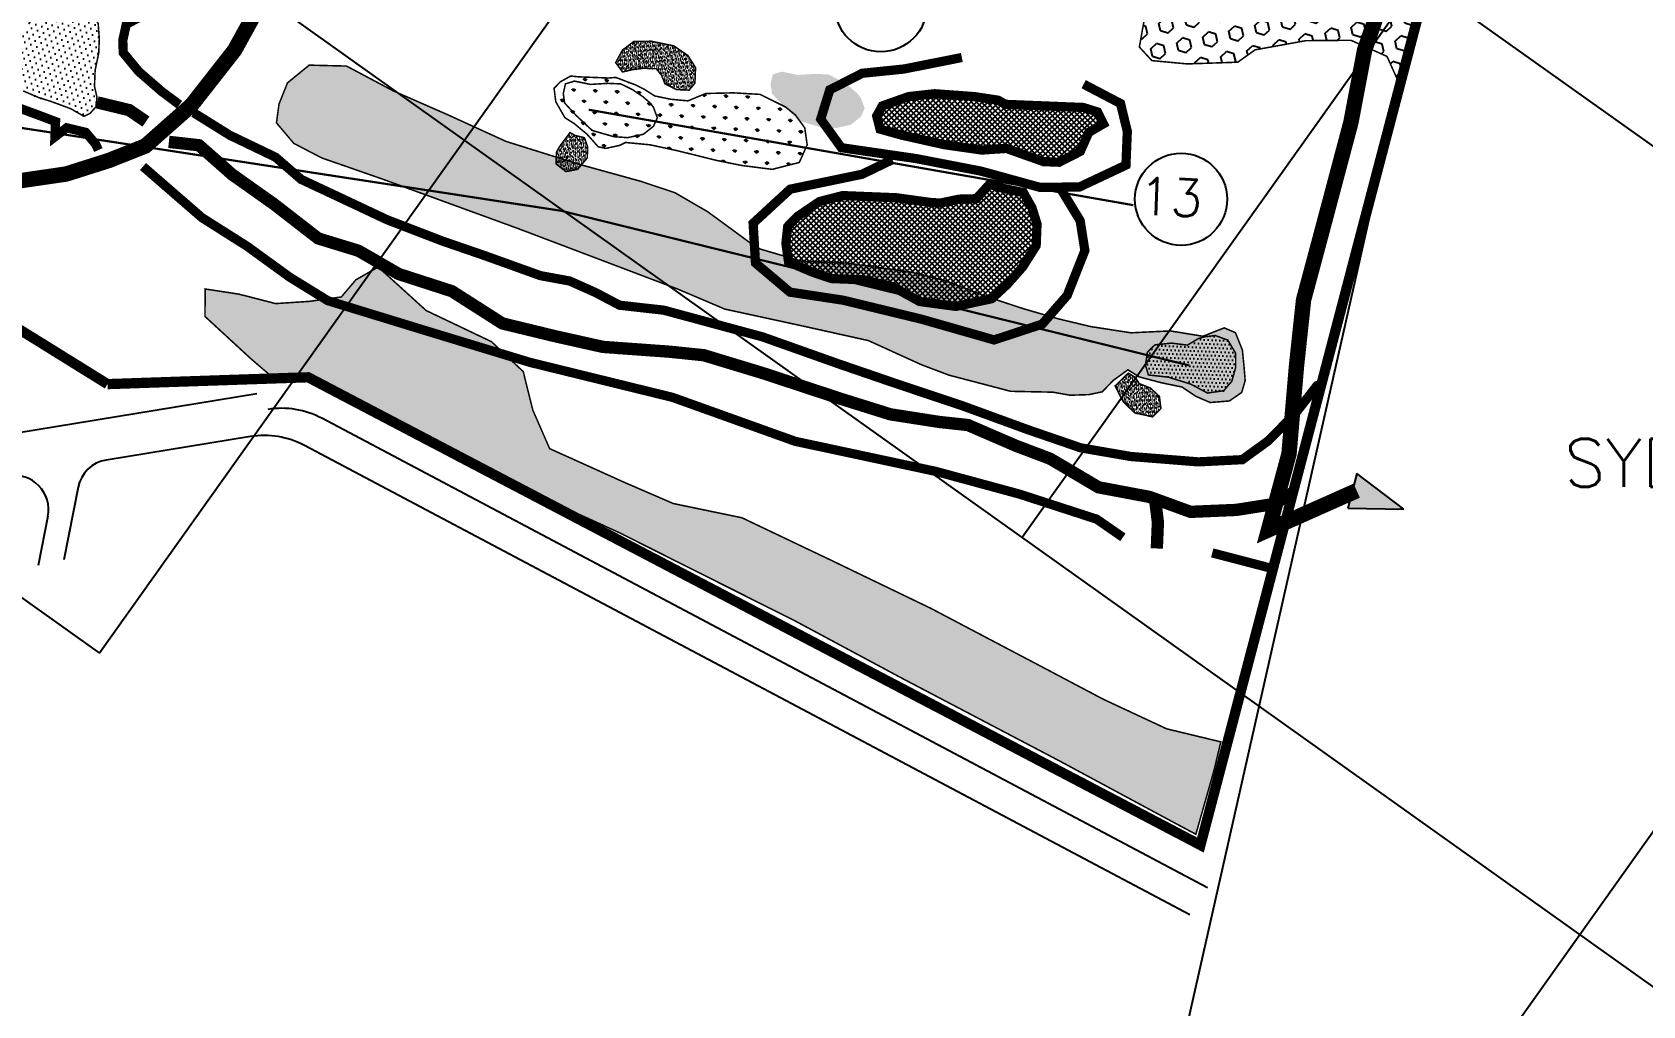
# Model space of a CAD drawing. Header units: millimetres. Extents: x -223 to 5526, y -1450 to 1963.
# Drawn here: x 1626.8 to 2097.4, y -307.7 to -23.3 of the extents above; entities that cross this region are included whole.
import ezdxf

# ---------------------------------------------------------------- set-up
doc = ezdxf.new("R2010")
doc.units = ezdxf.units.MM
doc.header["$MEASUREMENT"] = 0
for name, color, linetype in [('Boundary', 5, 'CONTINUOUS'), ('bunkers', 40, 'CONTINUOUS'), ('DETAIL', 252, 'CONTINUOUS'), ('greens', 93, 'CONTINUOUS'), ('LO-GRID', 252, 'CONTINUOUS'), ('natural bed area', 30, 'CONTINUOUS'), ('Ponds', 4, 'CONTINUOUS'), ('Roads', 25, 'CONTINUOUS'), ('Roadway', 15, 'CONTINUOUS'), ('Spray free zones', 191, 'CONTINUOUS'), ('Stream', 4, 'CONTINUOUS'), ('Text', 5, 'CONTINUOUS'), ('TXT5', 5, 'CONTINUOUS'), ('Wooden area', 107, 'CONTINUOUS')]:
    doc.layers.add(name, color=color, linetype=linetype)
doc.styles.add('ROMANS', font='romans.shx')
pattern_1 = [(42.69747, (1081.9778, -260.7187), (-0.7628931, 0.8268126), []), (132.69747, (1081.9778, -260.7187), (-0.8268126, -0.7628931), [])]
pattern_2 = [(35.19747, (-1525.6932, -156.54454), (0.00651124, 0.86750951), [0, -0.684, 0, -0.765, 0, -0.73125]), (5.19747, (-1525.6932, -156.5445), (0.84677857, 1.2369443), [0, -0.369, 0, -0.6165, 0, -0.23625]), (325.19747, (-1526.2463, -156.5223), (1.40033472, -0.05375657), [0, -0.225, 0, -0.81, 0, -1.0575]), (315.19747, (-1526.2463, -156.5223), (1.36753243, 0.34028686), [0, -0.1125, 0, -0.531, 0, -0.6075])]

msp = doc.modelspace()

# ---------------------------------------------------------------- hatches: boundary and pattern name
at = {"layer": 'bunkers'}
h = msp.add_hatch(dxfattribs=at)
h.set_pattern_fill('AR-SAND', color=256, scale=0.45, angle=-2.3025, style=0)
h.set_pattern_definition(pattern_2)
h.paths.add_polyline_path([(1810.72, -35.94), (1811.69, -38.37), (1815.07, -40.1), (1818.79, -40.25), (1820.47, -38.19), (1820.65, -33.68), (1818.4, -30.13), (1814.26, -27.31), (1807.66, -25.98), (1802.61, -26.04), (1799.31, -28.57), (1797.31, -32.21), (1799.32, -34.95), (1802.28, -34.27), (1805.48, -33.86), (1809.2, -34.01)])
h = msp.add_hatch(dxfattribs=at)
h.set_pattern_fill('AR-SAND', color=256, scale=0.45, angle=-2.3025, style=0)
h.set_pattern_definition(pattern_2)
h.paths.add_polyline_path([(1789.13, -56.86), (1788.18, -54.16), (1785.54, -53.52), (1783.98, -52.66), (1780.89, -56.79), (1780.03, -58.35), (1779.89, -61.8), (1782.73, -64.04), (1786.21, -63.38), (1789.01, -60.04)])
h = msp.add_hatch(dxfattribs=at)
h.set_pattern_fill('AR-SAND', color=256, scale=0.45, angle=-2.3025, style=0)
h.set_pattern_definition([(35.19747, (-1465.80804, -154.08264), (0.00651124, 0.86750951), [0, -0.684, 0, -0.765, 0, -0.73125]), (5.19747, (-1465.808, -154.0826), (0.84677857, 1.2369443), [0, -0.369, 0, -0.6165, 0, -0.23625]), (325.19747, (-1466.3611, -154.0604), (1.40033472, -0.05375657), [0, -0.225, 0, -0.81, 0, -1.0575]), (315.19747, (-1466.3611, -154.0604), (1.36753243, 0.34028686), [0, -0.1125, 0, -0.531, 0, -0.6075])])
h.paths.add_polyline_path([(1956.17, -129.72), (1953.54, -127.28), (1950.28, -125.98), (1949.18, -124.18), (1947.08, -122.93), (1943.23, -126.67), (1945.58, -131.24), (1948.96, -134.5), (1954.18, -135.68), (1956.62, -133.25)])
at = {"layer": 'greens'}
h = msp.add_hatch(dxfattribs=at)
h.set_pattern_fill('DOTS', color=256, scale=18, angle=-2.3025, style=0)
h.set_pattern_definition([(357.69747, (-1465.1186, -153.783), (0.60724377, 1.10149274), [0, -1.125])])
h.paths.add_polyline_path([(1618.79, 23.28), (1618.93, 26.76), (1618.82, 30.37), (1617.21, 31.98), (1616.19, 32.41), (1610.78, 29.27), (1608.1, 26.8), (1601.2, 28.24), (1597.8, 30.31), (1595.12, 31.06), (1592.87, 29.48), (1591.37, 27.61), (1590.61, 24.67), (1591.63, 21.15), (1595.13, 18.31), (1599.57, 16.58), (1607.03, 16.16), (1612.35, 16.84), (1616.34, 19.9)])
h.paths.add_polyline_path([(1870.07, -45.61), (1868.89, -42.43), (1867.77, -41.09), (1865.88, -39.45), (1862.84, -37.37), (1859.38, -35.67), (1855.61, -35.51), (1850.51, -35.83), (1845.85, -34.86), (1843.21, -35.67), (1842.58, -38.51), (1842.99, -41.26), (1846.36, -44.92), (1851.01, -49.27), (1857.33, -51.09), (1861.36, -51.38), (1865.97, -50.4), (1868.93, -48.04)])
h = msp.add_hatch(dxfattribs=at)
h.set_pattern_fill('GRASS', color=256, scale=4.5, angle=-2.3025, style=0)
h.set_pattern_definition([(87.69747, (1141.863, -258.257), (-3.051572, 3.30725), [0.84375, -5.52021]), (42.69747, (1141.863, -258.257), (-3.051572, 3.30725), [0.84375, -3.65625]), (132.69747, (1141.863, -258.257), (-3.30725, -3.051572), [0.84375, -3.65625])])
h.paths.add_polyline_path([(1975.11, -109.7), (1978.38, -111.1), (1980.42, -116.17), (1980.84, -120.38), (1981.24, -125.08), (1980.22, -128.56), (1976.6, -131.05), (1971.01, -131.5), (1966.79, -129.68), (1962.79, -126.98), (1956.88, -125.76), (1950.3, -124.03), (1946.97, -121.95), (1942.64, -125.09), (1939.48, -128.38), (1935.54, -129.2), (1930.06, -129.37), (1925.01, -128.48), (1912.73, -128.23), (1894.7, -123.51), (1886.59, -120.44), (1871.17, -113.42), (1852.22, -109.21), (1829.22, -104.22), (1815.35, -98.33), (1768.54, -80.59), (1729.72, -66.43), (1720.9, -63.35), (1711.46, -60.07), (1703.27, -55.81), (1698.21, -49.81), (1698.94, -44.38), (1701.41, -38.16), (1707.77, -32.96), (1718.69, -33.23), (1732.24, -40.43), (1748.52, -47.57), (1765.29, -55.24), (1786.54, -61.89), (1804.61, -66.88), (1814.59, -70.2), (1824.19, -75.77), (1838.77, -86.45), (1851.72, -90.24), (1864.8, -90.77), (1883.8, -93.44), (1893.13, -95.79), (1906.09, -100.69), (1916.58, -104.15), (1926.75, -107.09), (1936.11, -109.32), (1947.85, -111.14), (1959.34, -110.59), (1968.9, -112.15)])
h = msp.add_hatch(dxfattribs=at)
h.set_pattern_fill('GRASS', color=256, scale=4.5, angle=-2.3025, style=0)
h.set_pattern_definition([(87.69747, (1081.9778, -260.7187), (-3.051572, 3.30725), [0.84375, -5.52021]), (42.6975, (1081.978, -260.7187), (-3.051572, 3.30725), [0.84375, -3.65625]), (132.6975, (1081.978, -260.7187), (-3.30725, -3.051572), [0.84375, -3.65625])])
h.paths.add_polyline_path([(1803.1, -38.73), (1797.32, -36.54), (1795.23, -36.72), (1791.19, -36.56), (1786.63, -36.38), (1784.16, -36.15), (1781.1, -37.85), (1779.32, -39.73), (1779.82, -43.66), (1782.5, -48.33), (1785.17, -50), (1788.96, -53.15), (1792.2, -56.8), (1794.4, -57.28), (1798.48, -56.4), (1800.21, -55.55), (1807.35, -56.23), (1815.5, -57.99), (1826.87, -60.8), (1834.11, -62.26), (1843.06, -63.4), (1850.97, -61.37), (1853.26, -56.25), (1852.55, -51.27), (1849.83, -47.52), (1846.93, -45.18), (1839.51, -41.5), (1831.7, -41.05), (1823.61, -41.25), (1818.44, -43.39), (1813.37, -42.92), (1808.71, -41.95), (1805.66, -40.01)])
h = msp.add_hatch(dxfattribs=at)
h.set_pattern_fill('DOTS', color=256, scale=18, angle=-2.3025, style=0)
h.set_pattern_definition([(357.69747, (-1465.808, -154.0826), (0.60724377, 1.10149274), [0, -1.125])])
h.paths.add_polyline_path([(1970.24, -128.74), (1974.96, -128.05), (1977.32, -125.31), (1978.46, -121.26), (1978.43, -117.06), (1976.14, -113.26), (1972.48, -111.94), (1969.34, -112.3), (1967.56, -112.82), (1964.36, -114.74), (1959.79, -114.16), (1954.88, -114.65), (1952.65, -116.81), (1952.1, -120.59), (1952.97, -123.46), (1962.17, -124.45)])
at = {"layer": 'natural bed area'}
h = msp.add_hatch(dxfattribs=at)
h.set_pattern_fill('ANSI37', color=256, scale=9, angle=-2.3025, style=0)
h.set_pattern_definition(pattern_1)
h.paths.add_polyline_path([(1909.01, -43.19), (1902.23, -42.16), (1890.52, -41.31), (1882.91, -42.14), (1875.22, -44.86), (1873.58, -47.82), (1874.56, -51.65), (1880.94, -53.42), (1893.33, -56.19), (1904.26, -57.76), (1911.48, -57.29), (1922.31, -61.14), (1926.85, -61.32), (1933.05, -58.16), (1935.54, -52.58), (1939.81, -50.1), (1938.06, -46.63), (1933.94, -45.32), (1929.02, -45.13), (1921.08, -44.81), (1915.4, -44.58), (1911.24, -44.41)])
h = msp.add_hatch(dxfattribs=at)
h.set_pattern_fill('ANSI37', color=256, scale=9, angle=-2.3025, style=0)
h.set_pattern_definition(pattern_1)
h.paths.add_polyline_path([(1889.61, -73.11), (1879.31, -71.69), (1870.98, -71.36), (1863.64, -71.06), (1856.89, -72.79), (1850.37, -77.2), (1847.58, -80.09), (1847.05, -85.08), (1847.83, -90.45), (1854.73, -93.4), (1860.33, -95.29), (1869.67, -95.66), (1878.27, -97.68), (1886.11, -102), (1896.74, -103.43), (1907.19, -101.18), (1911.69, -97.02), (1916.24, -91.87), (1920.17, -85.68), (1920.42, -79.35), (1918.94, -74.62), (1916.45, -70.18), (1910.49, -68.94), (1906.52, -67.78), (1902.68, -71.97), (1897.67, -72.1), (1892.28, -73.22)])
at = {"layer": 'Ponds'}
h = msp.add_hatch(dxfattribs=at)
h.set_pattern_fill('DOTS', color=256, scale=27, angle=42.6975, style=0)
h.set_pattern_definition([(42.69747, (1141.863, -258.2568), (-0.52423, 1.812389), [0, -1.6875])])
h.paths.add_polyline_path([(1636.7, -15.95), (1636.83, -12.87), (1632.9, -12.2), (1629.56, -14.29), (1626.85, -17.61), (1625.86, -21), (1623.2, -23.13), (1620.66, -26.45), (1618.52, -28.43), (1617.54, -31.47), (1617.45, -33.7), (1620.69, -38.46), (1624.22, -40.49), (1628.6, -42.38), (1632.33, -43.56), (1638.08, -45.67), (1641.94, -47.89), (1643.69, -47.1), (1645.48, -45.11), (1645.77, -42.38), (1645.04, -39.09), (1645.23, -34.47), (1646.29, -29.37), (1646.45, -25.26), (1646.12, -20.79), (1644.67, -18.5), (1643.86, -17.27), (1639.2, -17.94)])
at = {"layer": 'Roads'}
msp.add_hatch(color=256, dxfattribs=at).paths.add_polyline_path([(2027.57, -162.65), (2013.82, -152.19), (2011.21, -162.36)])
at = {"layer": 'Wooden area'}
h = msp.add_hatch(dxfattribs=at)
h.set_pattern_fill('HEX', color=256, scale=18, angle=42.6975, style=0)
h.set_pattern_definition([(42.69747, (1131.1315, -251.5966), (-2.642739, 2.864163), [2.25, -4.5]), (162.69747, (1131.1315, -251.5966), (-1.159068, -3.720761), [2.25, -4.5]), (102.69747, (1132.785, -250.0708), (-3.801807, -0.856598), [2.25, -4.5])])
h.paths.add_polyline_path([(2026.44, -38.77), (2041.69, 19.31), (2051.2, 10.87), (2104.28, 64.73), (2104.59, 65.3), (2122.63, 86.52), (2130.25, 101.82), (2138.39, 116.57), (2138.6, 121.95), (2136.6, 125.8), (2133.59, 123.98), (2117.07, 113.52), (2104.21, 101.66), (2087.1, 91.83), (2071.87, 82.55), (2064.75, 74.8), (2057.4, 61.48), (2053.64, 44.93), (2042.76, 32.39), (2032.95, 19.15), (2028.81, 11.14), (2008.35, 4.33), (1987.37, -1.91), (1967.99, -8.76), (1952.44, -15.77), (1950.32, -27.67), (1953.98, -31.64), (1964.31, -32.6), (1979.06, -32.1), (1984.12, -28.49), (1998.95, -25.81), (2012.13, -25.7), (2022.67, -30.41)])
h = msp.add_hatch(dxfattribs=at)
h.set_pattern_fill('HEX', color=256, scale=18, angle=33.2898, style=0)
h.set_pattern_definition([(33.2898, (1149.7546, -203.819), (-2.139025, 3.257618), [2.25, -4.5]), (153.2898, (1149.7546, -203.819), (-1.751667, -3.481259), [2.25, -4.5]), (93.2898, (1151.6354, -202.584), (-3.890692, -0.223641), [2.25, -4.5])])
h.paths.add_polyline_path([(1814.12, -161), (1799.84, -154.82), (1788.58, -149.73), (1778.03, -144.98), (1773.1, -133.72), (1770.31, -122.47), (1761.01, -113.72), (1741.96, -104.65), (1727.94, -91.93), (1721.4, -95.67), (1717.15, -100.68), (1707.76, -101.96), (1697.96, -102.61), (1687.26, -99.85), (1677.38, -98.34), (1677.33, -106.37), (1690.85, -118.82), (1697.45, -124.47), (1707.46, -124.13), (1765.51, -154.55), (1766.04, -154.78), (1798.4, -169.53), (1849.88, -195.37), (1880.46, -211.77), (1927.12, -236.26), (1959.26, -253.56), (1966.82, -257.6), (1972.16, -238.82), (1974.11, -230.62), (1958.26, -226.8), (1939.67, -218.12), (1921.29, -208.41), (1889.35, -191.6), (1860.08, -177.49), (1834.19, -165.16)])

# ---------------------------------------------------------------- linework, layer by layer
at = {"layer": 'Boundary', "const_width": 3, "flags": 128}
for points in [[(1648.86, -126.13), (1707.46, -124.13), (1968.17, -260.76), (2041.69, 19.31), (2051.2, 10.87), (2152.63, 113.78), (2725.17, 176.84), (2727.81, 258.76), (2826.47, 394.42), (2803.35, 428.65), (2565.45, 531.79), (2364.43, 715.13), (2284.56, 682.44), (2258.31, 569.04), (2164.29, 556.85), (2141.66, 450.7), (1356.93, 497.95)], [(132.72, -120.66), (703.8, -127.27), (969.63, -180.52), (948.61, -128.85), (1008.53, -141.38), (1050.53, -158.98), (1133.75, -156.59), (1189.54, -140.58), (1402.65, -82.36), (1546.02, -86.24), (1612.82, -103.77), (1648.86, -126.13)]]:
    msp.add_lwpolyline(points, dxfattribs=at)
at = {"layer": 'bunkers', "const_width": 0.45, "flags": 128}
for points in [[(1802.28, -34.27), (1799.32, -34.95), (1797.31, -32.21), (1799.31, -28.57), (1802.61, -26.04), (1807.66, -25.98), (1814.26, -27.31), (1818.4, -30.13), (1820.65, -33.68), (1820.47, -38.19), (1818.79, -40.25), (1815.07, -40.1), (1811.69, -38.37), (1810.72, -35.94), (1809.2, -34.01), (1805.48, -33.86)], [(1783.98, -52.66), (1780.89, -56.79), (1780.03, -58.35), (1779.89, -61.8), (1782.73, -64.04), (1786.21, -63.38), (1789.01, -60.04), (1789.13, -56.86), (1788.18, -54.16), (1785.54, -53.52)], [(1947.08, -122.93), (1943.23, -126.67), (1945.58, -131.24), (1948.96, -134.5), (1954.18, -135.68), (1956.62, -133.25), (1956.17, -129.72), (1953.54, -127.28), (1950.28, -125.98), (1949.18, -124.18)]]:
    msp.add_lwpolyline(points, close=True, dxfattribs=at)
at = {"layer": 'DETAIL'}
msp.add_line((2161.44, 561.09), (1951.02, -371.97), dxfattribs=at)
at = {"layer": 'greens', "const_width": 0.45, "flags": 128}
for points in [[(1975.11, -109.7), (1978.38, -111.1), (1980.42, -116.17), (1980.84, -120.38), (1981.24, -125.08), (1980.22, -128.56), (1976.6, -131.05), (1971.01, -131.5), (1966.79, -129.68), (1962.79, -126.98), (1956.88, -125.76), (1950.3, -124.03), (1946.97, -121.95), (1942.64, -125.09), (1939.48, -128.38), (1935.54, -129.2), (1930.06, -129.37), (1925.01, -128.48), (1912.73, -128.23), (1894.7, -123.51), (1886.59, -120.44), (1871.17, -113.42), (1852.22, -109.21), (1829.22, -104.22), (1815.35, -98.33), (1768.54, -80.59), (1729.72, -66.43), (1720.9, -63.35), (1711.46, -60.07), (1703.27, -55.81), (1698.21, -49.81), (1698.94, -44.38), (1701.41, -38.16), (1707.77, -32.96), (1718.69, -33.23), (1732.24, -40.43), (1748.52, -47.57), (1765.29, -55.24), (1786.54, -61.89), (1804.61, -66.88), (1814.59, -70.2), (1824.19, -75.77), (1838.77, -86.45), (1851.72, -90.24), (1864.8, -90.77), (1883.8, -93.44), (1893.13, -95.79), (1906.09, -100.69), (1916.58, -104.15), (1926.75, -107.09), (1936.11, -109.32), (1947.85, -111.14), (1959.34, -110.59), (1968.9, -112.15)], [(1803.1, -38.73), (1797.32, -36.54), (1795.23, -36.72), (1791.19, -36.56), (1786.63, -36.38), (1784.16, -36.15), (1781.1, -37.85), (1779.32, -39.73), (1779.82, -43.66), (1782.5, -48.33), (1785.17, -50), (1788.96, -53.15), (1792.2, -56.8), (1794.4, -57.28), (1798.48, -56.4), (1800.21, -55.55), (1807.35, -56.23), (1815.5, -57.99), (1826.87, -60.8), (1834.11, -62.26), (1843.06, -63.4), (1850.97, -61.37), (1853.26, -56.25), (1852.55, -51.27), (1849.83, -47.52), (1846.93, -45.18), (1839.51, -41.5), (1831.7, -41.05), (1823.61, -41.25), (1818.44, -43.39), (1813.37, -42.92), (1808.71, -41.95), (1805.66, -40.01)], [(1805.31, -42.21), (1802.26, -40.13), (1798.81, -38.43), (1795.03, -38.28), (1789.93, -38.59), (1785.28, -37.62), (1782.64, -38.43), (1782, -41.27), (1782.41, -44.02), (1785.79, -47.68), (1790.44, -52.03), (1796.76, -53.85), (1800.79, -54.14), (1805.39, -53.16), (1808.36, -50.8), (1809.5, -48.37), (1808.32, -45.2), (1807.2, -43.85)], [(1967.56, -112.82), (1964.36, -114.74), (1959.79, -114.16), (1954.88, -114.65), (1952.65, -116.81), (1952.1, -120.59), (1952.97, -123.46), (1958.71, -124.08), (1965.27, -126.1), (1970.24, -128.74), (1974.96, -128.05), (1977.32, -125.31), (1978.46, -121.26), (1978.43, -117.06), (1976.14, -113.26), (1972.48, -111.94), (1969.34, -112.3)]]:
    msp.add_lwpolyline(points, close=True, dxfattribs=at)
at = {"layer": 'LO-GRID'}
for p, q in [((2466.11, 946.13), (1646.47, -204.72)), ((728.83, 920.15), (2357.9, -240.08)), ((2629.02, 830.11), (1916.07, -170.94)), ((612.81, 757.24), (2567.7, -635.03)), ((2791.93, 714.09), (1498.86, -1101.5)), ((497.75, 613.4), (1646.47, -204.72))]:
    msp.add_line(p, q, dxfattribs=at)
at = {"layer": 'natural bed area', "const_width": 2.7, "flags": 128}
for points in [[(1909.01, -43.19), (1902.23, -42.16), (1890.52, -41.31), (1882.91, -42.14), (1875.22, -44.86), (1873.58, -47.82), (1874.56, -51.65), (1880.94, -53.42), (1893.33, -56.19), (1904.26, -57.76), (1911.48, -57.29), (1922.31, -61.14), (1926.85, -61.32), (1933.05, -58.16), (1935.54, -52.58), (1939.81, -50.1), (1938.06, -46.63), (1933.94, -45.32), (1929.02, -45.13), (1921.08, -44.81), (1915.4, -44.58), (1911.24, -44.41)], [(1889.61, -73.11), (1879.31, -71.69), (1870.98, -71.36), (1863.64, -71.06), (1856.89, -72.79), (1850.37, -77.2), (1847.58, -80.09), (1847.05, -85.08), (1847.83, -90.45), (1854.73, -93.4), (1860.33, -95.29), (1869.67, -95.66), (1878.27, -97.68), (1886.11, -102), (1896.74, -103.43), (1907.19, -101.18), (1911.69, -97.02), (1916.24, -91.87), (1920.17, -85.68), (1920.42, -79.35), (1918.94, -74.62), (1916.45, -70.18), (1910.49, -68.94), (1906.52, -67.78), (1902.68, -71.97), (1897.67, -72.1), (1892.28, -73.22)]]:
    msp.add_lwpolyline(points, close=True, dxfattribs=at)
at = {"layer": 'Ponds', "const_width": 0.45, "flags": 128}
msp.add_lwpolyline([(1624.22, -40.49), (1628.6, -42.38), (1632.33, -43.56), (1638.08, -45.67), (1641.94, -47.89), (1643.69, -47.1), (1645.48, -45.11), (1645.77, -42.38), (1645.04, -39.09), (1645.23, -34.47), (1646.29, -29.37), (1646.45, -25.26), (1646.12, -20.79), (1644.67, -18.5), (1643.86, -17.27), (1639.2, -17.94), (1636.7, -15.95), (1636.83, -12.87), (1632.9, -12.2), (1629.56, -14.29), (1626.85, -17.61), (1625.86, -21)], dxfattribs=at)
at = {"layer": 'Roads'}
for p, q in [((2013.82, -152.19), (2011.21, -162.36)), ((2027.57, -162.65), (2013.82, -152.19)), ((2011.21, -162.36), (2027.57, -162.65))]:
    msp.add_line(p, q, dxfattribs=at)
at = {"layer": 'Roads', "const_width": 4.5, "flags": 128}
for points in [[(2087.38, 270.16), (2100.98, 273.45), (2115.05, 272.25), (2124.88, 261.6), (2133.77, 243.3), (2135.35, 218.88), (2141.7, 185.3), (2157.14, 154.56), (2164.67, 134.39), (2144.03, 117.05), (2126.74, 100.93), (2099.33, 85.19), (2065.82, 51.56), (2038.95, 25.4), (2028.86, 7.84), (2016.13, -28.51), (2012.13, -49.67), (2003.03, -83.88), (1998.29, -101.56), (1996.23, -120.8), (1994.04, -146.47), (1988.05, -168.69), (2013.83, -157.25)], [(1617.15, -67.62), (1636.77, -64.76), (1649.21, -60.82), (1659.9, -56.58), (1673.41, -44.62), (1685.99, -28.56), (1695.28, -11.72)]]:
    msp.add_lwpolyline(points, dxfattribs=at)
at = {"layer": 'Roadway'}
for p, q in [((1692.5, -129.01), (1156.71, -216.01)), ((1970.19, -273.24), (1711.43, -136.1)), ((1690.65, -141.45), (1648.47, -148.3)), ((1965.07, -281.15), (1706.37, -144.04)), ((1640.26, -156.25), (1636.11, -177.48)), ((1631.44, -164.71), (1628.61, -179.15))]:
    msp.add_line(p, q, dxfattribs=at)
for centre, radius, start, end in [((1699.73, -158.19), 25, 62.0762, 99.2234), ((1694.66, -166.13), 25, 62.0762, 99.2234), ((1650.07, -158.17), 10, 99.2234, 168.9376), ((1621.62, -162.79), 10, 348.9376, 99.2234)]:
    msp.add_arc(centre, radius, start, end, dxfattribs=at)
at = {"layer": 'Spray free zones', "const_width": 2.7, "flags": 128}
for points in [[(1708.53, 22.51), (1705.12, 20.97), (1700.5, 16.98), (1695.59, 12.72), (1689.51, 7.39), (1684.79, 0.89), (1679.5, -5.87), (1674.31, -9.84), (1671.33, -14.74), (1665.1, -16.99), (1659.75, -18.17), (1654.34, -21.02), (1653.31, -25.72), (1653.45, -29.35), (1657.97, -34.82), (1664.71, -40.67), (1669.85, -44.5)], [(1898.46, -30.73), (1881.54, -34.09), (1869.34, -35.34), (1859.88, -40.16), (1857.22, -48.73), (1863.25, -57.07), (1885.12, -60.26), (1904.08, -63.92), (1921.25, -68.65), (1932.83, -68.54), (1946.4, -62.15), (1946.8, -52.33), (1944.81, -44.16), (1934.04, -38.52)], [(1622, -45.11), (1627.9, -47.27), (1633.67, -49.45), (1633.49, -53.9), (1636.94, -51.26), (1642.47, -52.59), (1645.4, -56.06), (1646.17, -57.76)], [(1674.06, -46.89), (1684.61, -53.45), (1697.94, -59.85), (1705.41, -66.32), (1716.93, -71.72), (1730.57, -78.14), (1746.69, -84.34), (1758.87, -88.53), (1775.32, -94.44), (1783.9, -96.02), (1791.49, -99.41), (1798.44, -103.08), (1811.36, -104.53), (1840.19, -112.32), (1862.38, -120.19), (1877.69, -125.45), (1898.75, -132.5), (1917.87, -139.48), (1933.18, -144.74), (1947.83, -147.27), (1967.56, -148.84), (1980.39, -148.19), (1987.98, -142.68), (1996.07, -134.48), (2002.21, -126.58), (2003.5, -126.16)], [(1878.16, -60.56), (1869.31, -64.83), (1848.3, -69.19), (1837.47, -79.16), (1838.17, -90.76), (1848.24, -99.26), (1863.78, -101.62), (1886.71, -107.17), (1907.88, -113.22), (1921.96, -108.59), (1929.24, -100.2), (1934.4, -87.11), (1933.02, -78.38), (1927.58, -69.49)], [(1659.22, -62.57), (1676.43, -77.5), (1689.63, -85.86), (1702.09, -94.9), (1713.21, -101.75), (1739.95, -109.95), (1772.32, -119.79), (1813.94, -130), (1849.75, -142.83), (1890.72, -151.59), (1915.38, -158.28), (1937.88, -165.59), (1945.51, -170.88)], [(1989.36, -180.05), (1971.61, -175.42)]]:
    msp.add_lwpolyline(points, dxfattribs=at)
at = {"layer": 'Stream', "const_width": 3.6, "flags": 128}
for points in [[(1645.81, -43.83), (1655.18, -46.09), (1660.08, -49.44)], [(1666.78, -55.37), (1675.56, -56.36), (1685.3, -64.93), (1697.55, -73.61), (1710.39, -83.57), (1722.21, -87.19), (1733.91, -93.96), (1749.47, -98.99), (1764.21, -108.4), (1779.82, -112.18), (1793.56, -115.25), (1813.04, -116.66), (1823.08, -117.69), (1840.3, -122.91), (1863.32, -130.49), (1877.58, -134.95), (1891.93, -137.19), (1900.22, -138.08), (1914.41, -144.2), (1924.26, -147.92), (1938.37, -156.26), (1953.25, -159.07), (1965.29, -163.44), (1978.64, -162.87), (1989.82, -161.1), (1995.19, -157.82)], [(1954.89, -159.69), (1955.73, -166.39), (1955.6, -169.71), (1955.42, -174.14)]]:
    msp.add_lwpolyline(points, dxfattribs=at)
at = {"layer": 'Text', "const_width": 0.63, "flags": 128}
for points in [[(1789.41, -45.97), (1948.56, -73.86)], [(1964.93, -120.69), (1781.48, -75.52), (1610.27, -49.24)]]:
    msp.add_lwpolyline(points, dxfattribs=at)
at = {"layer": 'Text'}
for centre in [(1874.79, -15.6), (1962.5, -72.14)]:
    msp.add_circle(centre, 13.46, dxfattribs=at)
at = {"layer": 'Wooden area', "const_width": 0.45, "flags": 128}
for points in [[(2104.21, 101.66), (2087.1, 91.83), (2071.87, 82.55), (2064.75, 74.8), (2057.4, 61.48), (2053.64, 44.93), (2042.76, 32.39), (2032.95, 19.15), (2028.81, 11.14), (2008.35, 4.33), (1987.37, -1.91), (1967.99, -8.76), (1952.44, -15.77), (1950.32, -27.67), (1953.98, -31.64), (1964.31, -32.6), (1979.06, -32.1), (1984.12, -28.49), (1998.95, -25.81), (2012.13, -25.7), (2022.67, -30.41), (2026.44, -38.77)], [(1697.45, -124.47), (1690.85, -118.82), (1677.33, -106.37), (1677.38, -98.34), (1687.26, -99.85), (1697.96, -102.61), (1707.76, -101.96), (1717.15, -100.68), (1721.4, -95.67), (1727.94, -91.93), (1741.96, -104.65), (1761.01, -113.72), (1770.31, -122.47), (1773.1, -133.72), (1778.03, -144.98), (1788.58, -149.73), (1799.84, -154.82), (1814.12, -161), (1834.19, -165.16), (1860.08, -177.49), (1889.35, -191.6), (1921.29, -208.41), (1939.67, -218.12), (1958.26, -226.8), (1974.11, -230.62), (1972.16, -238.82), (1966.82, -257.6), (1959.26, -253.56), (1927.12, -236.26), (1880.46, -211.77), (1849.88, -195.37), (1798.4, -169.53), (1766.04, -154.78), (1765.51, -154.55)]]:
    msp.add_lwpolyline(points, dxfattribs=at)

# ---------------------------------------------------------------- texts
at = {"layer": 'Text', "style": 'ROMANS'}
msp.add_text('13', height=10.8, rotation=357.6975, dxfattribs=at).set_placement((1950.01, -76.54))
at = {"layer": 'TXT5', "style": 'ROMANS'}
msp.add_text('SYDENHAM TOWNSHIP', height=14, dxfattribs=at).set_placement((2074.48, -156.09))

doc.saveas('drawing.dxf')
